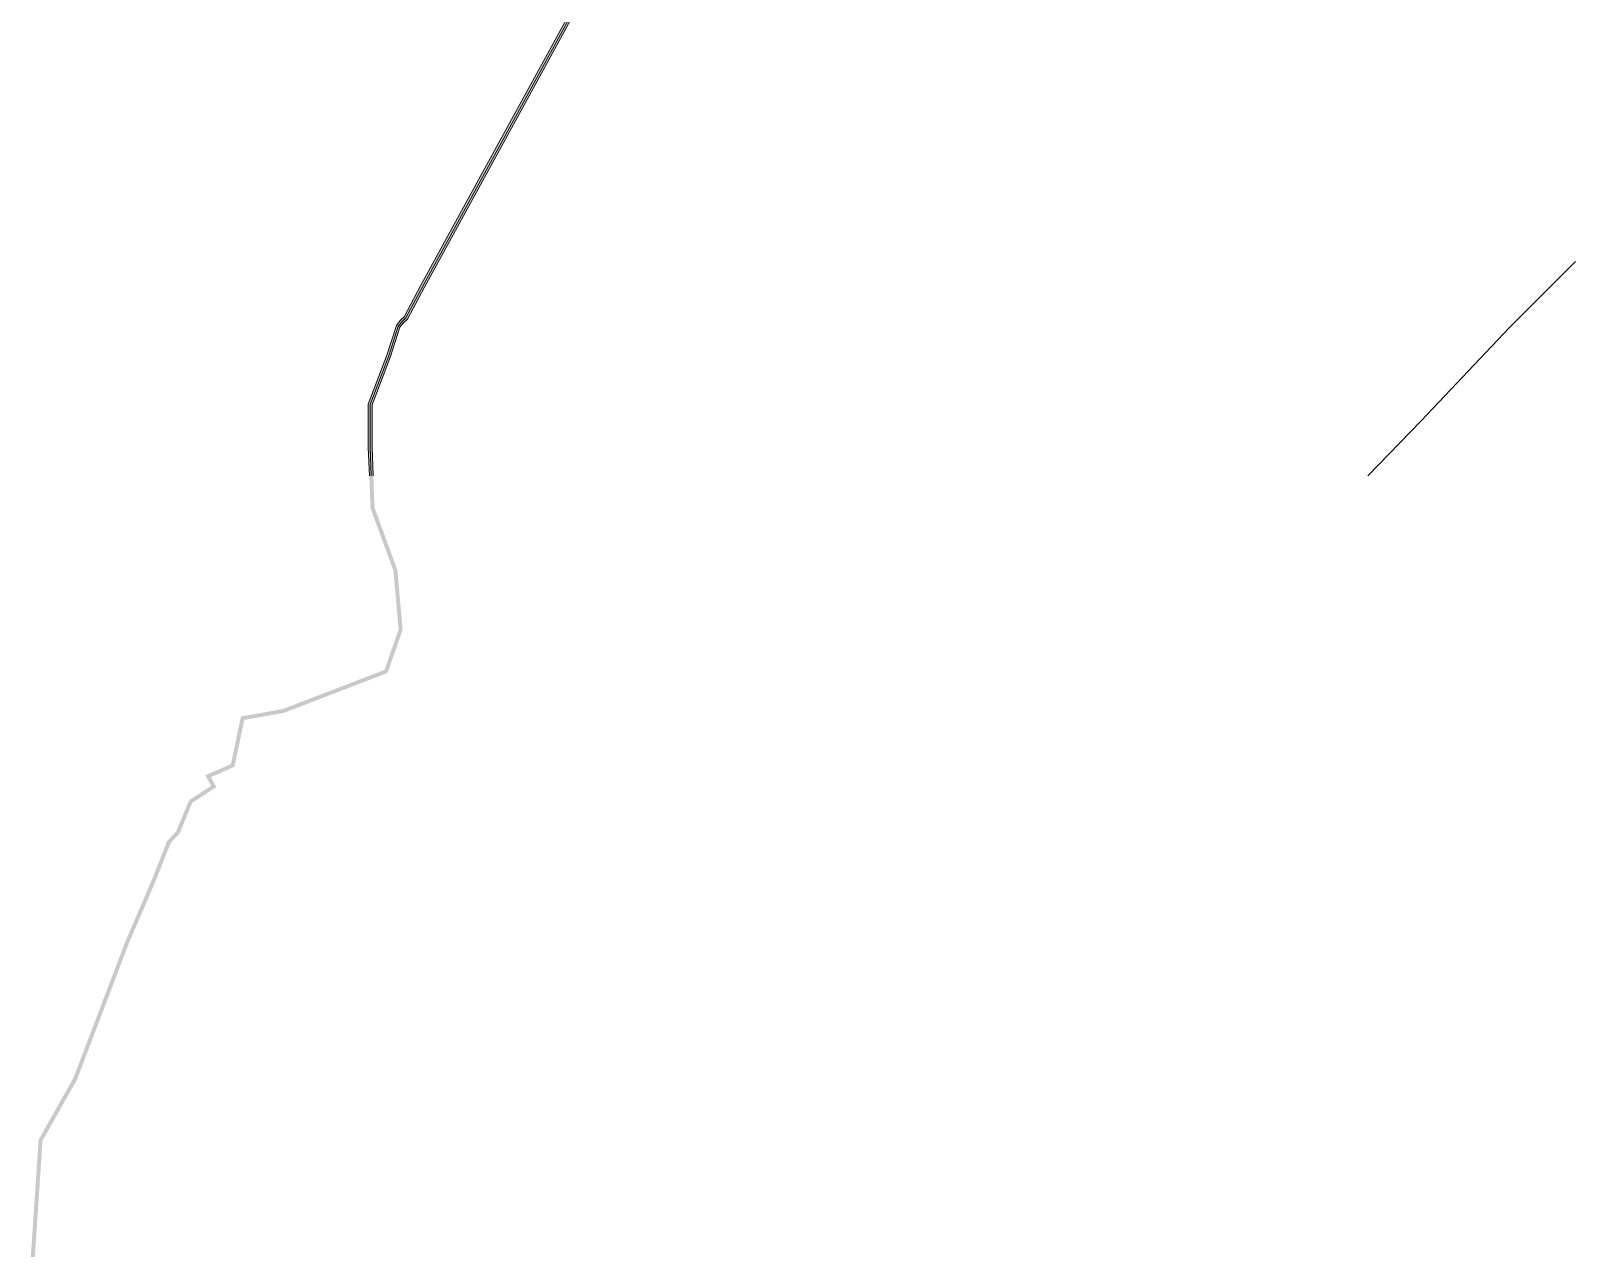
# Model space of a CAD drawing. Header units: metres. Extents: x -4 to 509425, y 7549 to 4732445.
# Drawn here: x 474482 to 477752, y 4714572 to 4717172 of the extents above; entities that cross this region are included whole.
import ezdxf

# ---------------------------------------------------------------- set-up
doc = ezdxf.new("R2010")
doc.units = ezdxf.units.M
doc.header["$LTSCALE"] = 0.01
doc.header["$MEASUREMENT"] = 0
for name, color, linetype in [('_00_LE_BURGOS', 1, 'Continuous'), ('_VVPP', 66, 'Continuous'), ('Lineas electricas aereas', 30, 'Continuous')]:
    doc.layers.add(name, color=color, linetype=linetype)

msp = doc.modelspace()

# ---------------------------------------------------------------- hatches: boundary and pattern name
at = {"layer": '_VVPP', "transparency": 33554559}
h = msp.add_hatch(color=256, dxfattribs=at)
h.dxf.hatch_style = 1
h.paths.add_polyline_path([(477066.161, 4720940.06), (477065.369, 4720875.973), (477068.432, 4720846.566), (477073.738, 4720830.026), (477076.706, 4720808.59), (477066.976, 4720760.4), (477057.019, 4720660.8), (477047.968, 4720630.779), (477032.178, 4720599.1), (477016.145, 4720485.472), (476976.469, 4720402.733), (476931.085, 4720344.21), (476859.896, 4720281.839), (476825.786, 4720253.492), (476806.757, 4720232.212), (476788.244, 4720195.204), (476770.569, 4720138.345), (476739.995, 4720028.657), (476712.766, 4719908.892), (476715.328, 4719889.907), (476709.546, 4719874.486), (476705.741, 4719856.515), (476698.791, 4719828.498), (476690.897, 4719809.64), (476678.905, 4719785.875), (476635.093, 4719724.237), (476592.261, 4719655.706), (476569.849, 4719623.475), (476557.515, 4719600.453), (476554.637, 4719568.169), (476558.668, 4719540.799), (476559.993, 4719505.024), (476549.945, 4719478.241), (476524.568, 4719421.107), (476510.366, 4719375.959), (476502.239, 4719330.942), (476489.104, 4719295.923), (476444.425, 4719216.93), (476437.836, 4719177.835), (476417.771, 4719129.68), (476401.467, 4719088.258), (476350.24, 4718935.902), (476312.259, 4718806.944), (476247.297, 4718556.14), (476219.827, 4718441.109), (476164.912, 4718293.525), (476046.551, 4717955.595), (475827.411, 4717571.804), (475737.469, 4717397.743), (475517.83, 4716996.008), (475316.992, 4716628.847), (475280.693, 4716561.247), (475272.006, 4716552.338), (475265.071, 4716543.719), (475245.21, 4716481.574), (475206.182, 4716379.502), (475206.221, 4716289.203), (475210.942, 4716161.81), (475259.519, 4716029.328), (475270.695, 4715901.917), (475238.818, 4715810.84), (475019.044, 4715726.192), (474934.747, 4715711.15), (474913.876, 4715611.681), (474864, 4715589.767), (474875.551, 4715568.765), (474824.399, 4715535.107), (474797.547, 4715470.552), (474778.439, 4715449.806), (474746.917, 4715370.001), (474689.906, 4715237.249), (474580.181, 4714948.828), (474506.747, 4714818.58), (474490.329, 4714571.86), (474481.948, 4714572.418), (474498.493, 4714821.042), (474572.554, 4714952.405), (474682.118, 4715240.401), (474739.149, 4715373.202), (474771.2, 4715454.346), (474790.361, 4715475.15), (474817.632, 4715540.709), (474864.451, 4715571.516), (474852.216, 4715593.764), (474906.542, 4715617.633), (474927.69, 4715718.423), (475016.776, 4715734.32), (475232.173, 4715817.283), (475262.169, 4715902.985), (475251.248, 4716027.483), (475202.597, 4716160.168), (475197.821, 4716289.045), (475197.782, 4716381.051), (475237.28, 4716484.355), (475257.546, 4716547.766), (475265.712, 4716557.915), (475273.852, 4716566.264), (475309.607, 4716632.849), (475510.46, 4717000.038), (475730.051, 4717401.686), (475820.029, 4717575.816), (476038.876, 4717959.095), (476157.011, 4718296.379), (476211.776, 4718443.559), (476239.145, 4718558.169), (476304.162, 4718809.185), (476342.227, 4718938.428), (476393.573, 4719091.137), (476409.986, 4719132.834), (476429.712, 4719180.178), (476436.387, 4719219.781), (476481.47, 4719299.487), (476494.107, 4719333.182), (476502.194, 4719377.973), (476516.698, 4719424.081), (476542.168, 4719481.424), (476551.536, 4719506.397), (476550.291, 4719540.029), (476546.182, 4719567.927), (476549.301, 4719602.907), (476562.674, 4719627.87), (476585.247, 4719660.333), (476628.102, 4719728.901), (476671.691, 4719790.225), (476683.263, 4719813.158), (476690.793, 4719831.146), (476697.553, 4719858.397), (476701.459, 4719876.843), (476706.721, 4719890.878), (476704.238, 4719909.273), (476731.849, 4720030.717), (476762.51, 4720140.721), (476780.426, 4720198.35), (476799.746, 4720236.975), (476819.938, 4720259.554), (476854.442, 4720288.23), (476924.943, 4720349.995), (476969.282, 4720407.172), (477008.009, 4720487.933), (477024.051, 4720601.626), (477040.132, 4720633.887), (477048.742, 4720662.446), (477058.66, 4720761.652), (477068.189, 4720808.852), (477065.517, 4720828.153), (477060.168, 4720844.83), (477056.964, 4720875.588), (477057.761, 4720940.164)])

# ---------------------------------------------------------------- linework, layer by layer
at = {"layer": '_00_LE_BURGOS', "color": 2, "linetype": 'Continuous', "const_width": 1}
msp.add_lwpolyline([(477318.221, 4716228.45), (477431.5, 4716345.409), (477618.772, 4716543.49), (477758.501, 4716683.204)], dxfattribs=at)
msp.add_lwpolyline([(477318.221, 4716228.45), (477431.5, 4716345.409), (477618.772, 4716543.49), (477758.501, 4716683.204)], dxfattribs=at)
at = {"layer": '_VVPP', "lineweight": 0}
for points in [[(475200.067, 4716228.45), (475197.821, 4716289.045), (475197.782, 4716381.051), (475237.28, 4716484.355), (475257.546, 4716547.766), (475265.712, 4716557.915), (475273.852, 4716566.264), (475309.607, 4716632.849), (475510.46, 4717000.038), (475730.051, 4717401.686)], [(475733.76, 4717399.715), (475514.145, 4716998.023), (475313.299, 4716630.848), (475277.272, 4716563.756), (475268.859, 4716555.126), (475261.308, 4716545.742), (475241.245, 4716482.964), (475201.982, 4716380.276), (475202.021, 4716289.124), (475204.27, 4716228.45)], [(475737.469, 4717397.743), (475517.83, 4716996.008), (475316.992, 4716628.847), (475280.693, 4716561.247), (475272.006, 4716552.338), (475265.071, 4716543.719), (475245.21, 4716481.574), (475206.182, 4716379.502), (475206.221, 4716289.203), (475208.472, 4716228.45)]]:
    msp.add_lwpolyline(points, dxfattribs=at)
at = {"layer": 'Lineas electricas aereas'}
msp.add_polyline3d([(477318.221, 4716228.45, 715.481), (477431.5, 4716345.409, 712.6), (477618.772, 4716543.49, 709.581), (477758.501, 4716683.204, 707.9)], dxfattribs=at)

doc.saveas('drawing.dxf')
